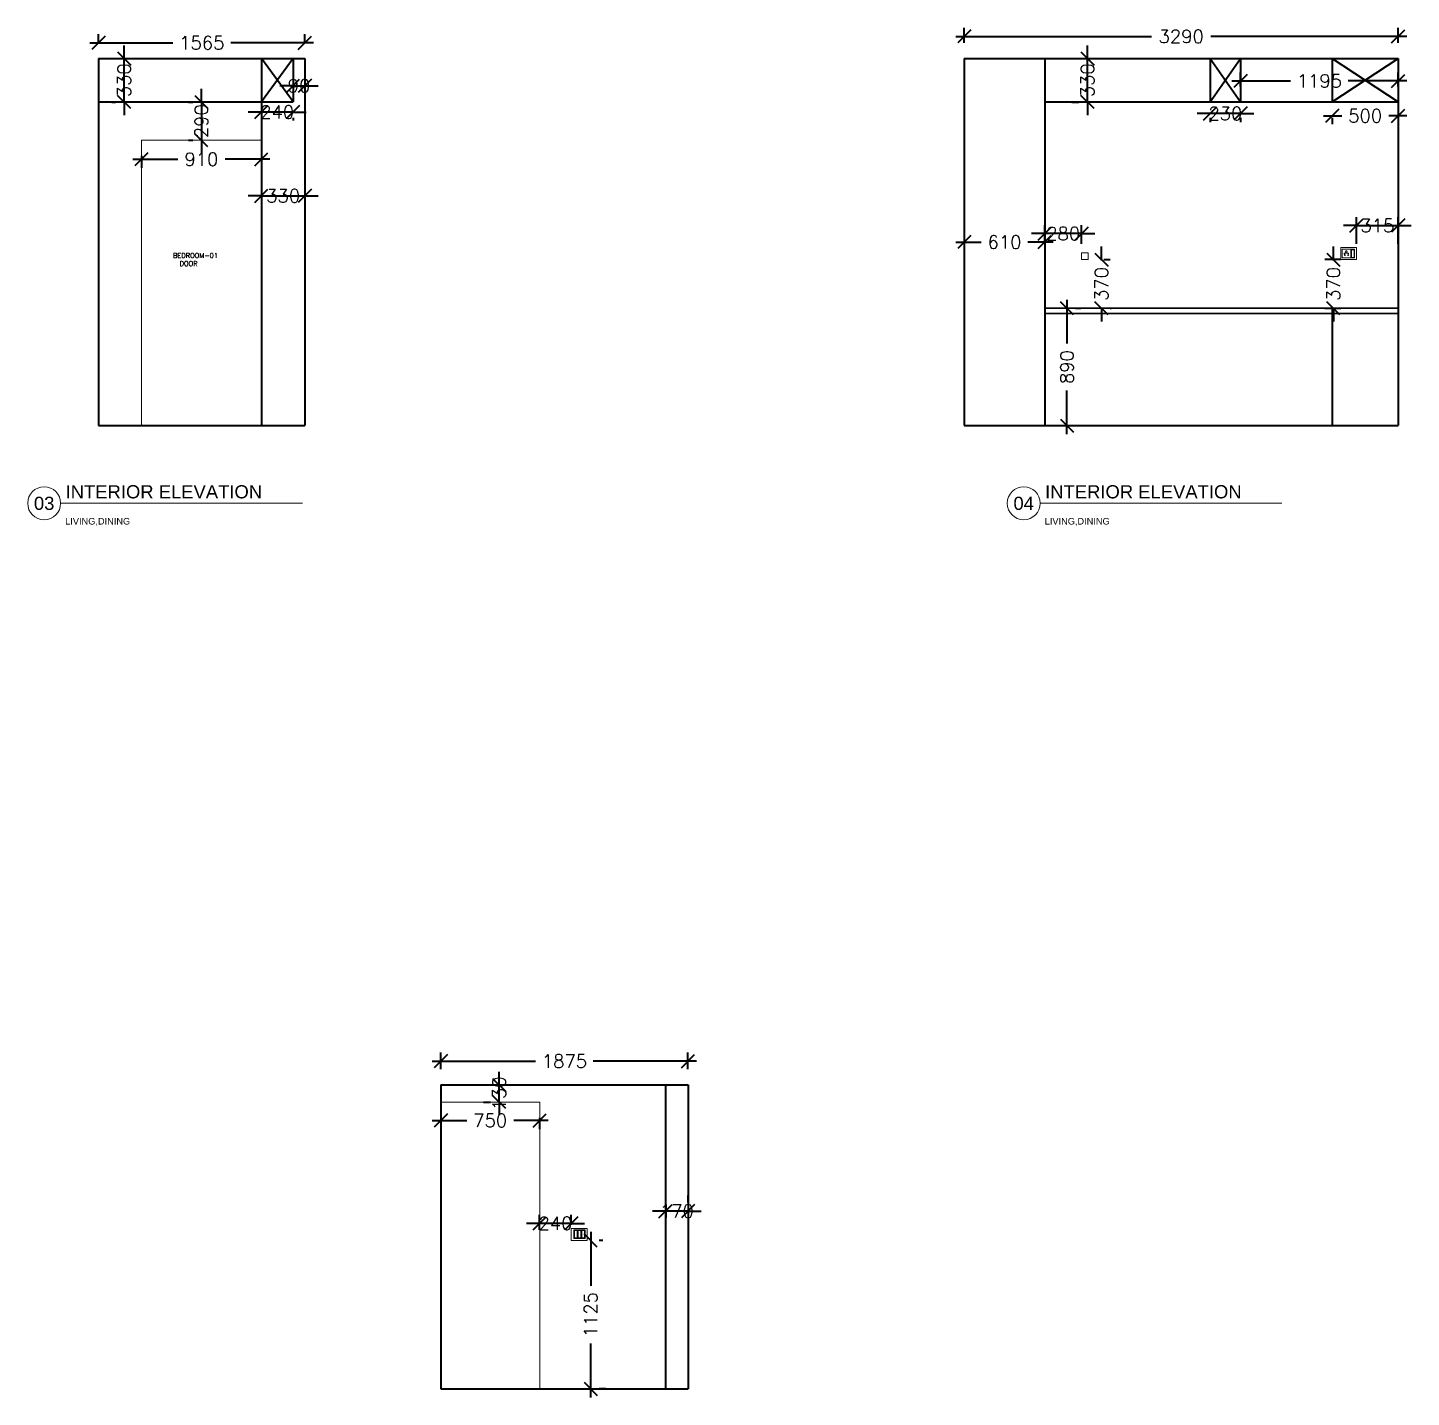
# Model space of a CAD drawing. Header units: millimetres. Extents: x -9330 to 74540, y -13540 to 80317.
# Drawn here: x 21736 to 32228, y 32139 to 42528 of the extents above; entities that cross this region are included whole.
import ezdxf
from ezdxf.enums import TextEntityAlignment as Align

# ---------------------------------------------------------------- set-up
doc = ezdxf.new("R2010")
doc.units = ezdxf.units.MM
for name, color, linetype, lineweight in [('ELIVATION', 255, 'Continuous', 18), ('LS_DR_Door', 34, 'Continuous', 5), ('LS_DR_ELECTRICAL', 1, 'Continuous', 0), ('LS_DR_Elivation', 7, 'Continuous', 35), ('LS_DR_Granite', 224, 'Continuous', 30), ('LS_DR_Symbol', 6, 'Continuous', 0)]:
    doc.layers.add(name, color=color, linetype=linetype, lineweight=lineweight)
doc.layers.add('LS_DR_TEXT', color=7, linetype='Continuous')
doc.styles.add('ROMANS', font='romans.shx')
doc.styles.get("Standard").update_dxf_attribs({"font": 'arial.ttf'})
doc.dimstyles.new('MD50', dxfattribs={"dimscale": 50, "dimtxt": 1.9, "dimasz": 1.3, "dimexe": 1.3, "dimexo": 2.38, "dimgap": 1, "dimtad": 1, "dimdec": 0, "dimzin": 3, "dimdsep": 46, "dimtxsty": 'ROMANS', "dimblk": 'OBLIQUE', "dimcen": -1.9, "dimdle": 1.3, "dimclrd": 150, "dimclre": 150, "dimclrt": 256, "dimadec": 0, "dimazin": 0, "dimtfac": 1, "dimtdec": 0, "dimtix": 1, "dimtmove": 2, "dimatfit": 3, "dimfxl": 1, "dimtolj": 1, "dimtzin": 3, "dimarcsym": 0})

# ---------------------------------------------------------------- blocks, each defined once
blk = doc.blocks.new('_Oblique')
at = {"color": 0, "linetype": 'ByBlock', "lineweight": -2}
blk.add_line((-0.5, -0.5), (0.5, 0.5), dxfattribs=at)
blk = doc.blocks.new('*D380')
at = {"layer": 'Defpoints', "color": 0, "ltscale": 0.25, "transparency": 16777216}
for p in [(23838, 42413), (22273, 42294), (23838, 42294)]:
    blk.add_point(p, dxfattribs=at)
at = {"layer": 'LS_DR_Elivation', "color": 5, "ltscale": 0.25, "transparency": 16777216}
for p, q in [((22208, 42413), (22837, 42413)), ((23903, 42413), (23275, 42413))]:
    blk.add_line(p, q, dxfattribs=at)
at = {"layer": 'LS_DR_Elivation', "color": 8, "ltscale": 0.25, "transparency": 16777216}
for p, q in [((22273, 42413), (22273, 42478)), ((23838, 42413), (23838, 42478))]:
    blk.add_line(p, q, dxfattribs=at)
at = {"layer": 'LS_DR_Elivation', "color": 5, "ltscale": 0.25, "transparency": 16777216, "xscale": 100, "yscale": 100, "zscale": 100, "rotation": 180}
blk.add_blockref('_Oblique', (22273, 42413), dxfattribs=at)
at = {"layer": 'LS_DR_Elivation', "color": 5, "ltscale": 0.25, "transparency": 16777216, "xscale": 100, "yscale": 100, "zscale": 100}
blk.add_blockref('_Oblique', (23838, 42413), dxfattribs=at)
at = {"layer": 'LS_DR_Elivation', "color": 1, "ltscale": 0.25, "transparency": 16777216, "insert": (23056, 42413), "char_height": 100, "attachment_point": 5, "style": 'ROMANS'}
blk.add_mtext('\\A1;1565', dxfattribs=at)
blk = doc.blocks.new('*D381')
at = {"layer": 'Defpoints', "color": 0, "ltscale": 0.25, "transparency": 16777216}
for p in [(32128, 42462), (28838, 42294), (32128, 42294)]:
    blk.add_point(p, dxfattribs=at)
at = {"layer": 'LS_DR_Elivation', "color": 8, "ltscale": 0.25, "transparency": 16777216}
for p, q in [((28838, 42413), (28838, 42527)), ((32128, 42413), (32128, 42527))]:
    blk.add_line(p, q, dxfattribs=at)
at = {"layer": 'LS_DR_Elivation', "color": 5, "ltscale": 0.25, "transparency": 16777216}
for p, q in [((28773, 42462), (30257, 42462)), ((32193, 42462), (30709, 42462))]:
    blk.add_line(p, q, dxfattribs=at)
at = {"layer": 'LS_DR_Elivation', "color": 5, "ltscale": 0.25, "transparency": 16777216, "xscale": 100, "yscale": 100, "zscale": 100, "rotation": 180}
blk.add_blockref('_Oblique', (28838, 42462), dxfattribs=at)
at = {"layer": 'LS_DR_Elivation', "color": 5, "ltscale": 0.25, "transparency": 16777216, "xscale": 100, "yscale": 100, "zscale": 100}
blk.add_blockref('_Oblique', (32128, 42462), dxfattribs=at)
at = {"layer": 'LS_DR_Elivation', "color": 1, "ltscale": 0.25, "transparency": 16777216, "insert": (30483, 42462), "char_height": 100, "attachment_point": 5, "style": 'ROMANS'}
blk.add_mtext('\\A1;3290', dxfattribs=at)
blk = doc.blocks.new('*U6')
at = {"linetype": 'Continuous'}
blk.add_line((5, 0), (78.33, 0), dxfattribs=at)
blk.add_circle((0, 0), 5, dxfattribs=at)
at = {"color": 7}
for tag, p, height in [('LABELNAME', (6.5, 1.5), 4), ('DES.LINE.01', (6.37, -3.27), 2), ('DES.LINE.02', (6.37, -6.39), 2)]:
    blk.add_attdef(tag, p, '', height=height, dxfattribs=at)
blk.add_attdef('88', text='', height=4, dxfattribs=at).set_placement((0, 0), align=Align.MIDDLE_CENTER)
blk = doc.blocks.new('*D334')
at = {"layer": 'Defpoints', "color": 0, "ltscale": 0.25, "transparency": 16777216}
for p in [(22467, 42294), (22492, 42294), (22492, 41964)]:
    blk.add_point(p, dxfattribs=at)
at = {"layer": 'LS_DR_Elivation', "color": 5, "ltscale": 0.25, "transparency": 16777216}
for p, q in [((22467, 42294), (22467, 42394)), ((22467, 41964), (22467, 42294)), ((22467, 41964), (22467, 41864))]:
    blk.add_line(p, q, dxfattribs=at)
at = {"layer": 'LS_DR_Elivation', "color": 8, "ltscale": 0.25, "transparency": 16777216}
for p, q in [((22373, 42294), (22402, 42294)), ((22373, 41964), (22402, 41964))]:
    blk.add_line(p, q, dxfattribs=at)
at = {"layer": 'LS_DR_Elivation', "color": 5, "ltscale": 0.25, "transparency": 16777216, "xscale": 100, "yscale": 100, "zscale": 100}
for p, rotation in [((22467, 42294), 270), ((22467, 41964), 90)]:
    blk.add_blockref('_Oblique', p, dxfattribs=dict(at, rotation=rotation))
at = {"layer": 'LS_DR_Elivation', "color": 1, "ltscale": 0.25, "transparency": 16777216, "insert": (22467, 42129), "char_height": 100, "attachment_point": 5, "rotation": 90, "style": 'ROMANS'}
blk.add_mtext('\\A1;330', dxfattribs=at)
blk = doc.blocks.new('*D338')
at = {"layer": 'Defpoints', "color": 0, "ltscale": 0.25, "transparency": 16777216}
for p in [(23508, 41253), (23838, 41253), (23838, 41253)]:
    blk.add_point(p, dxfattribs=at)
at = {"layer": 'LS_DR_Elivation', "color": 8, "ltscale": 0.25, "transparency": 16777216}
for p, q in [((23508, 41372), (23508, 41318)), ((23838, 41372), (23838, 41318))]:
    blk.add_line(p, q, dxfattribs=at)
at = {"layer": 'LS_DR_Elivation', "color": 5, "ltscale": 0.25, "transparency": 16777216}
for p, q in [((23508, 41253), (23408, 41253)), ((23508, 41253), (23838, 41253)), ((23838, 41253), (23938, 41253))]:
    blk.add_line(p, q, dxfattribs=at)
at = {"layer": 'LS_DR_Elivation', "color": 5, "ltscale": 0.25, "transparency": 16777216, "xscale": 100, "yscale": 100, "zscale": 100}
blk.add_blockref('_Oblique', (23508, 41253), dxfattribs=at)
at = {"layer": 'LS_DR_Elivation', "color": 5, "ltscale": 0.25, "transparency": 16777216, "xscale": 100, "yscale": 100, "zscale": 100, "rotation": 180}
blk.add_blockref('_Oblique', (23838, 41253), dxfattribs=at)
at = {"layer": 'LS_DR_Elivation', "color": 1, "ltscale": 0.25, "transparency": 16777216, "insert": (23673, 41253), "char_height": 100, "attachment_point": 5, "style": 'ROMANS'}
blk.add_mtext('\\A1;330', dxfattribs=at)
blk = doc.blocks.new('*D355')
at = {"layer": 'Defpoints', "color": 0, "ltscale": 0.25, "transparency": 16777216}
for p in [(22598, 41674), (23508, 41674), (22598, 41530)]:
    blk.add_point(p, dxfattribs=at)
at = {"layer": 'LS_DR_Elivation', "color": 8, "ltscale": 0.25, "transparency": 16777216}
for p, q in [((22598, 41555), (22598, 41465)), ((23508, 41555), (23508, 41465))]:
    blk.add_line(p, q, dxfattribs=at)
at = {"layer": 'LS_DR_Elivation', "color": 5, "ltscale": 0.25, "transparency": 16777216}
for p, q in [((22533, 41530), (22875, 41530)), ((23573, 41530), (23232, 41530))]:
    blk.add_line(p, q, dxfattribs=at)
at = {"layer": 'LS_DR_Elivation', "color": 5, "ltscale": 0.25, "transparency": 16777216, "xscale": 100, "yscale": 100, "zscale": 100, "rotation": 180}
blk.add_blockref('_Oblique', (22598, 41530), dxfattribs=at)
at = {"layer": 'LS_DR_Elivation', "color": 5, "ltscale": 0.25, "transparency": 16777216, "xscale": 100, "yscale": 100, "zscale": 100}
blk.add_blockref('_Oblique', (23508, 41530), dxfattribs=at)
at = {"layer": 'LS_DR_Elivation', "color": 1, "ltscale": 0.25, "transparency": 16777216, "insert": (23053, 41530), "char_height": 100, "attachment_point": 5, "style": 'ROMANS'}
blk.add_mtext('\\A1;910', dxfattribs=at)
blk = doc.blocks.new('*D356')
at = {"layer": 'Defpoints', "color": 0, "ltscale": 0.25, "transparency": 16777216}
for p in [(23075, 41964), (23053, 41674), (23075, 41674)]:
    blk.add_point(p, dxfattribs=at)
at = {"layer": 'LS_DR_Elivation', "color": 5, "ltscale": 0.25, "transparency": 16777216}
for p, q in [((23053, 41964), (23053, 42064)), ((23053, 41964), (23053, 41674)), ((23053, 41674), (23053, 41574))]:
    blk.add_line(p, q, dxfattribs=at)
at = {"layer": 'LS_DR_Elivation', "color": 8, "ltscale": 0.25, "transparency": 16777216}
for p, q in [((22956, 41964), (22988, 41964)), ((22956, 41674), (22988, 41674))]:
    blk.add_line(p, q, dxfattribs=at)
at = {"layer": 'LS_DR_Elivation', "color": 5, "ltscale": 0.25, "transparency": 16777216, "xscale": 100, "yscale": 100, "zscale": 100}
for p, rotation in [((23053, 41964), 270), ((23053, 41674), 90)]:
    blk.add_blockref('_Oblique', p, dxfattribs=dict(at, rotation=rotation))
at = {"layer": 'LS_DR_Elivation', "color": 1, "ltscale": 0.25, "transparency": 16777216, "insert": (23053, 41819), "char_height": 100, "attachment_point": 5, "rotation": 90, "style": 'ROMANS'}
blk.add_mtext('\\A1;290', dxfattribs=at)
blk = doc.blocks.new('*D357')
at = {"layer": 'Defpoints', "color": 0, "ltscale": 0.25, "transparency": 16777216}
for p in [(23508, 41964), (23508, 41888), (23748, 41964)]:
    blk.add_point(p, dxfattribs=at)
at = {"layer": 'LS_DR_Elivation', "color": 5, "ltscale": 0.25, "transparency": 16777216}
for p, q in [((23508, 41888), (23408, 41888)), ((23748, 41888), (23508, 41888)), ((23748, 41888), (23848, 41888))]:
    blk.add_line(p, q, dxfattribs=at)
at = {"layer": 'LS_DR_Elivation', "color": 8, "ltscale": 0.25, "transparency": 16777216}
for p, q in [((23508, 41845), (23508, 41823)), ((23748, 41845), (23748, 41823))]:
    blk.add_line(p, q, dxfattribs=at)
at = {"layer": 'LS_DR_Elivation', "color": 5, "ltscale": 0.25, "transparency": 16777216, "xscale": 100, "yscale": 100, "zscale": 100}
blk.add_blockref('_Oblique', (23508, 41888), dxfattribs=at)
at = {"layer": 'LS_DR_Elivation', "color": 5, "ltscale": 0.25, "transparency": 16777216, "xscale": 100, "yscale": 100, "zscale": 100, "rotation": 180}
blk.add_blockref('_Oblique', (23748, 41888), dxfattribs=at)
at = {"layer": 'LS_DR_Elivation', "color": 1, "ltscale": 0.25, "transparency": 16777216, "insert": (23628, 41888), "char_height": 100, "attachment_point": 5, "style": 'ROMANS'}
blk.add_mtext('\\A1;240', dxfattribs=at)
blk = doc.blocks.new('*D358')
at = {"layer": 'Defpoints', "color": 0, "ltscale": 0.25, "transparency": 16777216}
for p in [(23748, 42087), (23838, 42087), (23838, 42087)]:
    blk.add_point(p, dxfattribs=at)
at = {"layer": 'LS_DR_Elivation', "color": 8, "ltscale": 0.25, "transparency": 16777216}
for p, q in [((23748, 42206), (23748, 42152)), ((23838, 42206), (23838, 42152))]:
    blk.add_line(p, q, dxfattribs=at)
at = {"layer": 'LS_DR_Elivation', "color": 5, "ltscale": 0.25, "transparency": 16777216}
for p, q in [((23748, 42087), (23648, 42087)), ((23748, 42087), (23838, 42087)), ((23838, 42087), (23938, 42087))]:
    blk.add_line(p, q, dxfattribs=at)
at = {"layer": 'LS_DR_Elivation', "color": 5, "ltscale": 0.25, "transparency": 16777216, "xscale": 100, "yscale": 100, "zscale": 100}
blk.add_blockref('_Oblique', (23748, 42087), dxfattribs=at)
at = {"layer": 'LS_DR_Elivation', "color": 5, "ltscale": 0.25, "transparency": 16777216, "xscale": 100, "yscale": 100, "zscale": 100, "rotation": 180}
blk.add_blockref('_Oblique', (23838, 42087), dxfattribs=at)
at = {"layer": 'LS_DR_Elivation', "color": 1, "ltscale": 0.25, "transparency": 16777216, "insert": (23793, 42087), "char_height": 100, "attachment_point": 5, "style": 'ROMANS'}
blk.add_mtext('\\A1;90', dxfattribs=at)
blk = doc.blocks.new('*D359')
at = {"layer": 'Defpoints', "color": 0, "ltscale": 0.25, "transparency": 16777216}
for p in [(29772, 42294), (29772, 42294), (29772, 41964)]:
    blk.add_point(p, dxfattribs=at)
at = {"layer": 'LS_DR_Elivation', "color": 5, "ltscale": 0.25, "transparency": 16777216}
for p, q in [((29772, 42294), (29772, 42394)), ((29772, 41964), (29772, 42294)), ((29772, 41964), (29772, 41864))]:
    blk.add_line(p, q, dxfattribs=at)
at = {"layer": 'LS_DR_Elivation', "color": 8, "ltscale": 0.25, "transparency": 16777216}
for p, q in [((29653, 42294), (29707, 42294)), ((29653, 41964), (29707, 41964))]:
    blk.add_line(p, q, dxfattribs=at)
at = {"layer": 'LS_DR_Elivation', "color": 5, "ltscale": 0.25, "transparency": 16777216, "xscale": 100, "yscale": 100, "zscale": 100}
for p, rotation in [((29772, 42294), 270), ((29772, 41964), 90)]:
    blk.add_blockref('_Oblique', p, dxfattribs=dict(at, rotation=rotation))
at = {"layer": 'LS_DR_Elivation', "color": 1, "ltscale": 0.25, "transparency": 16777216, "insert": (29772, 42129), "char_height": 100, "attachment_point": 5, "rotation": 90, "style": 'ROMANS'}
blk.add_mtext('\\A1;330', dxfattribs=at)
blk = doc.blocks.new('*D360')
at = {"layer": 'Defpoints', "color": 0, "ltscale": 0.25, "transparency": 16777216}
for p in [(28838, 40902), (28838, 40902), (29448, 40902)]:
    blk.add_point(p, dxfattribs=at)
at = {"layer": 'LS_DR_Elivation', "color": 8, "ltscale": 0.25, "transparency": 16777216}
for p, q in [((28838, 41021), (28838, 40967)), ((29448, 41021), (29448, 40967))]:
    blk.add_line(p, q, dxfattribs=at)
at = {"layer": 'LS_DR_Elivation', "color": 5, "ltscale": 0.25, "transparency": 16777216}
for p, q in [((28773, 40902), (28967, 40902)), ((29513, 40902), (29319, 40902))]:
    blk.add_line(p, q, dxfattribs=at)
at = {"layer": 'LS_DR_Elivation', "color": 5, "ltscale": 0.25, "transparency": 16777216, "xscale": 100, "yscale": 100, "zscale": 100, "rotation": 180}
blk.add_blockref('_Oblique', (28838, 40902), dxfattribs=at)
at = {"layer": 'LS_DR_Elivation', "color": 5, "ltscale": 0.25, "transparency": 16777216, "xscale": 100, "yscale": 100, "zscale": 100}
blk.add_blockref('_Oblique', (29448, 40902), dxfattribs=at)
at = {"layer": 'LS_DR_Elivation', "color": 1, "ltscale": 0.25, "transparency": 16777216, "insert": (29143, 40902), "char_height": 100, "attachment_point": 5, "style": 'ROMANS'}
blk.add_mtext('\\A1;610', dxfattribs=at)
blk = doc.blocks.new('*D361')
at = {"layer": 'Defpoints', "color": 0, "ltscale": 0.25, "transparency": 16777216}
for p in [(29603, 40399), (29603, 39509), (29617, 39509)]:
    blk.add_point(p, dxfattribs=at)
at = {"layer": 'LS_DR_Elivation', "color": 5, "ltscale": 0.25, "transparency": 16777216}
for p, q in [((29617, 40464), (29617, 40133)), ((29617, 39444), (29617, 39776))]:
    blk.add_line(p, q, dxfattribs=at)
at = {"layer": 'LS_DR_Elivation', "color": 8, "ltscale": 0.25, "transparency": 16777216}
for p, q in [((29722, 40399), (29682, 40399)), ((29722, 39509), (29682, 39509))]:
    blk.add_line(p, q, dxfattribs=at)
at = {"layer": 'LS_DR_Elivation', "color": 5, "ltscale": 0.25, "transparency": 16777216, "xscale": 100, "yscale": 100, "zscale": 100}
for p, rotation in [((29617, 40399), 90), ((29617, 39509), 270)]:
    blk.add_blockref('_Oblique', p, dxfattribs=dict(at, rotation=rotation))
at = {"layer": 'LS_DR_Elivation', "color": 1, "ltscale": 0.25, "transparency": 16777216, "insert": (29617, 39954), "char_height": 100, "attachment_point": 5, "rotation": 90, "style": 'ROMANS'}
blk.add_mtext('\\A1;890', dxfattribs=at)
blk = doc.blocks.new('15 amps socket')
at = {"layer": 'ELIVATION', "color": 1}
for p, q in [((27, -46), (30, -46)), ((30, -52), (27, -52)), ((30, -46), (30, -52)), ((52, -46), (49, -46)), ((49, -46), (49, -52)), ((49, -52), (52, -52))]:
    blk.add_line(p, q, dxfattribs=at)
blk.add_lwpolyline([(7, -4), (73, -4), (73, -70), (7, -70)], close=True, dxfattribs=at)
for centre, radius in [((26, -37), 3.64), ((53, -37), 3.04)]:
    blk.add_circle(centre, radius, dxfattribs=at)
for centre, radius, start, end in [((27, -49), 3.35, 85.0209, 274.9791), ((39, -22), 6.07, 298.955, 241.045), ((39, -30), 3.59, 144.944, 35.056), ((52, -49), 3.35, 265.0209, 94.9791)]:
    blk.add_arc(centre, radius, start, end, dxfattribs=at)
blk = doc.blocks.new('SWITCH')
at = {"layer": 'LS_DR_ELECTRICAL', "ltscale": 0.25}
for p, q in [((533533, 100225), (533505, 100225)), ((533505, 100159), (533505, 100225)), ((533529, 100221), (533509, 100221)), ((533509, 100163), (533509, 100221)), ((533529, 100221), (533529, 100163)), ((533533, 100225), (533533, 100159)), ((533533, 100159), (533505, 100159)), ((533529, 100163), (533509, 100163))]:
    blk.add_line(p, q, dxfattribs=at)
blk = doc.blocks.new('*D362')
at = {"layer": 'Defpoints', "color": 0, "ltscale": 0.25, "transparency": 16777216}
for p in [(32128, 41027), (31813, 40769), (32128, 40769)]:
    blk.add_point(p, dxfattribs=at)
at = {"layer": 'LS_DR_Elivation', "color": 5, "ltscale": 0.25, "transparency": 16777216}
for p, q in [((31813, 41027), (31713, 41027)), ((31813, 41027), (32128, 41027)), ((32128, 41027), (32228, 41027))]:
    blk.add_line(p, q, dxfattribs=at)
at = {"layer": 'LS_DR_Elivation', "color": 8, "ltscale": 0.25, "transparency": 16777216}
for p, q in [((31813, 40888), (31813, 41092)), ((32128, 40888), (32128, 41092))]:
    blk.add_line(p, q, dxfattribs=at)
at = {"layer": 'LS_DR_Elivation', "color": 5, "ltscale": 0.25, "transparency": 16777216, "xscale": 100, "yscale": 100, "zscale": 100}
blk.add_blockref('_Oblique', (31813, 41027), dxfattribs=at)
at = {"layer": 'LS_DR_Elivation', "color": 5, "ltscale": 0.25, "transparency": 16777216, "xscale": 100, "yscale": 100, "zscale": 100, "rotation": 180}
blk.add_blockref('_Oblique', (32128, 41027), dxfattribs=at)
at = {"layer": 'LS_DR_Elivation', "color": 1, "ltscale": 0.25, "transparency": 16777216, "insert": (31971, 41027), "char_height": 100, "attachment_point": 5, "style": 'ROMANS'}
blk.add_mtext('\\A1;315', dxfattribs=at)
blk = doc.blocks.new('*D363')
at = {"layer": 'Defpoints', "color": 0, "ltscale": 0.25, "transparency": 16777216}
for p in [(31813, 40769), (31637, 40399), (31813, 40399)]:
    blk.add_point(p, dxfattribs=at)
at = {"layer": 'LS_DR_Elivation', "color": 5, "ltscale": 0.25, "transparency": 16777216}
for p, q in [((31637, 40769), (31637, 40869)), ((31637, 40769), (31637, 40763)), ((31637, 40399), (31637, 40406)), ((31637, 40399), (31637, 40299))]:
    blk.add_line(p, q, dxfattribs=at)
at = {"layer": 'LS_DR_Elivation', "color": 8, "ltscale": 0.25, "transparency": 16777216}
for p, q in [((31694, 40769), (31572, 40769)), ((31694, 40399), (31572, 40399))]:
    blk.add_line(p, q, dxfattribs=at)
at = {"layer": 'LS_DR_Elivation', "color": 5, "ltscale": 0.25, "transparency": 16777216, "xscale": 100, "yscale": 100, "zscale": 100}
for p, rotation in [((31637, 40769), 270), ((31637, 40399), 90)]:
    blk.add_blockref('_Oblique', p, dxfattribs=dict(at, rotation=rotation))
at = {"layer": 'LS_DR_Elivation', "color": 1, "ltscale": 0.25, "transparency": 16777216, "insert": (31637, 40584), "char_height": 100, "attachment_point": 5, "rotation": 90, "style": 'ROMANS'}
blk.add_mtext('\\A1;370', dxfattribs=at)
blk = doc.blocks.new('*D364')
at = {"layer": 'Defpoints', "color": 0, "ltscale": 0.25, "transparency": 16777216}
for p in [(29448, 40966), (29448, 40769), (29728, 40769)]:
    blk.add_point(p, dxfattribs=at)
at = {"layer": 'LS_DR_Elivation', "color": 8, "ltscale": 0.25, "transparency": 16777216}
for p, q in [((29448, 40888), (29448, 41031)), ((29728, 40888), (29728, 41031))]:
    blk.add_line(p, q, dxfattribs=at)
at = {"layer": 'LS_DR_Elivation', "color": 5, "ltscale": 0.25, "transparency": 16777216}
for p, q in [((29448, 40966), (29348, 40966)), ((29728, 40966), (29448, 40966)), ((29728, 40966), (29828, 40966))]:
    blk.add_line(p, q, dxfattribs=at)
at = {"layer": 'LS_DR_Elivation', "color": 5, "ltscale": 0.25, "transparency": 16777216, "xscale": 100, "yscale": 100, "zscale": 100}
blk.add_blockref('_Oblique', (29448, 40966), dxfattribs=at)
at = {"layer": 'LS_DR_Elivation', "color": 5, "ltscale": 0.25, "transparency": 16777216, "xscale": 100, "yscale": 100, "zscale": 100, "rotation": 180}
blk.add_blockref('_Oblique', (29728, 40966), dxfattribs=at)
at = {"layer": 'LS_DR_Elivation', "color": 1, "ltscale": 0.25, "transparency": 16777216, "insert": (29588, 40966), "char_height": 100, "attachment_point": 5, "style": 'ROMANS'}
blk.add_mtext('\\A1;280', dxfattribs=at)
blk = doc.blocks.new('*D365')
at = {"layer": 'Defpoints', "color": 0, "ltscale": 0.25, "transparency": 16777216}
for p in [(29778, 40769), (29835, 40399), (29879, 40399)]:
    blk.add_point(p, dxfattribs=at)
at = {"layer": 'LS_DR_Elivation', "color": 5, "ltscale": 0.25, "transparency": 16777216}
for p, q in [((29879, 40769), (29879, 40869)), ((29879, 40769), (29879, 40763)), ((29879, 40399), (29879, 40406)), ((29879, 40399), (29879, 40299))]:
    blk.add_line(p, q, dxfattribs=at)
at = {"layer": 'LS_DR_Elivation', "color": 8, "ltscale": 0.25, "transparency": 16777216}
for p, q in [((29897, 40769), (29944, 40769)), ((29954, 40399), (29944, 40399))]:
    blk.add_line(p, q, dxfattribs=at)
at = {"layer": 'LS_DR_Elivation', "color": 5, "ltscale": 0.25, "transparency": 16777216, "xscale": 100, "yscale": 100, "zscale": 100}
for p, rotation in [((29879, 40769), 270), ((29879, 40399), 90)]:
    blk.add_blockref('_Oblique', p, dxfattribs=dict(at, rotation=rotation))
at = {"layer": 'LS_DR_Elivation', "color": 1, "ltscale": 0.25, "transparency": 16777216, "insert": (29879, 40584), "char_height": 100, "attachment_point": 5, "rotation": 90, "style": 'ROMANS'}
blk.add_mtext('\\A1;370', dxfattribs=at)
blk = doc.blocks.new('*D366')
at = {"layer": 'Defpoints', "color": 0, "ltscale": 0.25, "transparency": 16777216}
for p in [(32128, 42124), (30933, 41964), (32128, 41964)]:
    blk.add_point(p, dxfattribs=at)
at = {"layer": 'LS_DR_Elivation', "color": 8, "ltscale": 0.25, "transparency": 16777216}
for p, q in [((30933, 42083), (30933, 42189)), ((32128, 42083), (32128, 42189))]:
    blk.add_line(p, q, dxfattribs=at)
at = {"layer": 'LS_DR_Elivation', "color": 5, "ltscale": 0.25, "transparency": 16777216}
for p, q in [((30868, 42124), (31312, 42124)), ((32193, 42124), (31750, 42124))]:
    blk.add_line(p, q, dxfattribs=at)
at = {"layer": 'LS_DR_Elivation', "color": 5, "ltscale": 0.25, "transparency": 16777216, "xscale": 100, "yscale": 100, "zscale": 100, "rotation": 180}
blk.add_blockref('_Oblique', (30933, 42124), dxfattribs=at)
at = {"layer": 'LS_DR_Elivation', "color": 5, "ltscale": 0.25, "transparency": 16777216, "xscale": 100, "yscale": 100, "zscale": 100}
blk.add_blockref('_Oblique', (32128, 42124), dxfattribs=at)
at = {"layer": 'LS_DR_Elivation', "color": 1, "ltscale": 0.25, "transparency": 16777216, "insert": (31531, 42124), "char_height": 100, "attachment_point": 5, "style": 'ROMANS'}
blk.add_mtext('\\A1;1195', dxfattribs=at)
blk = doc.blocks.new('*D367')
at = {"layer": 'Defpoints', "color": 0, "ltscale": 0.25, "transparency": 16777216}
for p in [(30703, 41964), (30703, 41877), (30933, 41964)]:
    blk.add_point(p, dxfattribs=at)
at = {"layer": 'LS_DR_Elivation', "color": 5, "ltscale": 0.25, "transparency": 16777216}
for p, q in [((30703, 41877), (30603, 41877)), ((30933, 41877), (30703, 41877)), ((30933, 41877), (31033, 41877))]:
    blk.add_line(p, q, dxfattribs=at)
at = {"layer": 'LS_DR_Elivation', "color": 8, "ltscale": 0.25, "transparency": 16777216}
for p, q in [((30703, 41845), (30703, 41812)), ((30933, 41845), (30933, 41812))]:
    blk.add_line(p, q, dxfattribs=at)
at = {"layer": 'LS_DR_Elivation', "color": 5, "ltscale": 0.25, "transparency": 16777216, "xscale": 100, "yscale": 100, "zscale": 100}
blk.add_blockref('_Oblique', (30703, 41877), dxfattribs=at)
at = {"layer": 'LS_DR_Elivation', "color": 5, "ltscale": 0.25, "transparency": 16777216, "xscale": 100, "yscale": 100, "zscale": 100, "rotation": 180}
blk.add_blockref('_Oblique', (30933, 41877), dxfattribs=at)
at = {"layer": 'LS_DR_Elivation', "color": 1, "ltscale": 0.25, "transparency": 16777216, "insert": (30818, 41877), "char_height": 100, "attachment_point": 5, "style": 'ROMANS'}
blk.add_mtext('\\A1;230', dxfattribs=at)
blk = doc.blocks.new('*D368')
at = {"layer": 'Defpoints', "color": 0, "ltscale": 0.25, "transparency": 16777216}
for p in [(31628, 41964), (32128, 41964), (31628, 41860)]:
    blk.add_point(p, dxfattribs=at)
at = {"layer": 'LS_DR_Elivation', "color": 5, "ltscale": 0.25, "transparency": 16777216}
for p, q in [((31563, 41860), (31700, 41860)), ((32193, 41860), (32057, 41860))]:
    blk.add_line(p, q, dxfattribs=at)
at = {"layer": 'LS_DR_Elivation', "color": 8, "ltscale": 0.25, "transparency": 16777216}
for p, q in [((31628, 41845), (31628, 41795)), ((32128, 41845), (32128, 41795))]:
    blk.add_line(p, q, dxfattribs=at)
at = {"layer": 'LS_DR_Elivation', "color": 5, "ltscale": 0.25, "transparency": 16777216, "xscale": 100, "yscale": 100, "zscale": 100, "rotation": 180}
blk.add_blockref('_Oblique', (31628, 41860), dxfattribs=at)
at = {"layer": 'LS_DR_Elivation', "color": 5, "ltscale": 0.25, "transparency": 16777216, "xscale": 100, "yscale": 100, "zscale": 100}
blk.add_blockref('_Oblique', (32128, 41860), dxfattribs=at)
at = {"layer": 'LS_DR_Elivation', "color": 1, "ltscale": 0.25, "transparency": 16777216, "insert": (31878, 41860), "char_height": 100, "attachment_point": 5, "style": 'ROMANS'}
blk.add_mtext('\\A1;500', dxfattribs=at)
blk = doc.blocks.new('*D322')
at = {"layer": 'Defpoints', "color": 0, "ltscale": 0.25, "transparency": 16777216}
for p in [(26743, 34689), (24868, 34509), (26743, 34509)]:
    blk.add_point(p, dxfattribs=at)
at = {"layer": 'LS_DR_Elivation', "color": 8, "ltscale": 0.25, "transparency": 16777216}
for p, q in [((24868, 34628), (24868, 34754)), ((26743, 34628), (26743, 34754))]:
    blk.add_line(p, q, dxfattribs=at)
at = {"layer": 'LS_DR_Elivation', "color": 5, "ltscale": 0.25, "transparency": 16777216}
for p, q in [((24803, 34689), (25587, 34689)), ((26808, 34689), (26025, 34689))]:
    blk.add_line(p, q, dxfattribs=at)
at = {"layer": 'LS_DR_Elivation', "color": 5, "ltscale": 0.25, "transparency": 16777216, "xscale": 100, "yscale": 100, "zscale": 100, "rotation": 180}
blk.add_blockref('_Oblique', (24868, 34689), dxfattribs=at)
at = {"layer": 'LS_DR_Elivation', "color": 5, "ltscale": 0.25, "transparency": 16777216, "xscale": 100, "yscale": 100, "zscale": 100}
blk.add_blockref('_Oblique', (26743, 34689), dxfattribs=at)
at = {"layer": 'LS_DR_Elivation', "color": 1, "ltscale": 0.25, "transparency": 16777216, "insert": (25806, 34689), "char_height": 100, "attachment_point": 5, "style": 'ROMANS'}
blk.add_mtext('\\A1;1875', dxfattribs=at)
blk = doc.blocks.new('*D350')
at = {"layer": 'Defpoints', "color": 0, "ltscale": 0.25, "transparency": 16777216}
for p in [(26573, 33551), (26573, 33551), (26743, 33551)]:
    blk.add_point(p, dxfattribs=at)
at = {"layer": 'LS_DR_Elivation', "color": 8, "ltscale": 0.25, "transparency": 16777216}
for p, q in [((26573, 33670), (26573, 33616)), ((26743, 33670), (26743, 33616))]:
    blk.add_line(p, q, dxfattribs=at)
at = {"layer": 'LS_DR_Elivation', "color": 5, "ltscale": 0.25, "transparency": 16777216}
for p, q in [((26573, 33551), (26473, 33551)), ((26743, 33551), (26573, 33551)), ((26743, 33551), (26843, 33551))]:
    blk.add_line(p, q, dxfattribs=at)
at = {"layer": 'LS_DR_Elivation', "color": 5, "ltscale": 0.25, "transparency": 16777216, "xscale": 100, "yscale": 100, "zscale": 100}
blk.add_blockref('_Oblique', (26573, 33551), dxfattribs=at)
at = {"layer": 'LS_DR_Elivation', "color": 5, "ltscale": 0.25, "transparency": 16777216, "xscale": 100, "yscale": 100, "zscale": 100, "rotation": 180}
blk.add_blockref('_Oblique', (26743, 33551), dxfattribs=at)
at = {"layer": 'LS_DR_Elivation', "color": 1, "ltscale": 0.25, "transparency": 16777216, "insert": (26658, 33551), "char_height": 100, "attachment_point": 5, "style": 'ROMANS'}
blk.add_mtext('\\A1;170', dxfattribs=at)
blk = doc.blocks.new('*D351')
at = {"layer": 'Defpoints', "color": 0, "ltscale": 0.25, "transparency": 16777216}
for p in [(25311, 34509), (25311, 34509), (25311, 34379)]:
    blk.add_point(p, dxfattribs=at)
at = {"layer": 'LS_DR_Elivation', "color": 5, "ltscale": 0.25, "transparency": 16777216}
for p, q in [((25311, 34509), (25311, 34609)), ((25311, 34379), (25311, 34509)), ((25311, 34379), (25311, 34279))]:
    blk.add_line(p, q, dxfattribs=at)
at = {"layer": 'LS_DR_Elivation', "color": 8, "ltscale": 0.25, "transparency": 16777216}
for p, q in [((25192, 34509), (25246, 34509)), ((25192, 34379), (25246, 34379))]:
    blk.add_line(p, q, dxfattribs=at)
at = {"layer": 'LS_DR_Elivation', "color": 5, "ltscale": 0.25, "transparency": 16777216, "xscale": 100, "yscale": 100, "zscale": 100}
for p, rotation in [((25311, 34509), 270), ((25311, 34379), 90)]:
    blk.add_blockref('_Oblique', p, dxfattribs=dict(at, rotation=rotation))
at = {"layer": 'LS_DR_Elivation', "color": 1, "ltscale": 0.25, "transparency": 16777216, "insert": (25311, 34444), "char_height": 100, "attachment_point": 5, "rotation": 90, "style": 'ROMANS'}
blk.add_mtext('\\A1;130', dxfattribs=at)
blk = doc.blocks.new('*D352')
at = {"layer": 'Defpoints', "color": 0, "ltscale": 0.25, "transparency": 16777216}
for p in [(24868, 34379), (25618, 34379), (24868, 34239)]:
    blk.add_point(p, dxfattribs=at)
at = {"layer": 'LS_DR_Elivation', "color": 5, "ltscale": 0.25, "transparency": 16777216}
for p, q in [((24803, 34239), (25065, 34239)), ((25683, 34239), (25422, 34239))]:
    blk.add_line(p, q, dxfattribs=at)
at = {"layer": 'LS_DR_Elivation', "color": 8, "ltscale": 0.25, "transparency": 16777216}
for p, q in [((24868, 34260), (24868, 34174)), ((25618, 34260), (25618, 34174))]:
    blk.add_line(p, q, dxfattribs=at)
at = {"layer": 'LS_DR_Elivation', "color": 5, "ltscale": 0.25, "transparency": 16777216, "xscale": 100, "yscale": 100, "zscale": 100, "rotation": 180}
blk.add_blockref('_Oblique', (24868, 34239), dxfattribs=at)
at = {"layer": 'LS_DR_Elivation', "color": 5, "ltscale": 0.25, "transparency": 16777216, "xscale": 100, "yscale": 100, "zscale": 100}
blk.add_blockref('_Oblique', (25618, 34239), dxfattribs=at)
at = {"layer": 'LS_DR_Elivation', "color": 1, "ltscale": 0.25, "transparency": 16777216, "insert": (25243, 34239), "char_height": 100, "attachment_point": 5, "style": 'ROMANS'}
blk.add_mtext('\\A1;750', dxfattribs=at)
blk = doc.blocks.new('*D353')
at = {"layer": 'Defpoints', "color": 0, "ltscale": 0.25, "transparency": 16777216}
for p in [(25618, 33459), (25618, 33292), (25858, 33329)]:
    blk.add_point(p, dxfattribs=at)
at = {"layer": 'LS_DR_Elivation', "color": 8, "ltscale": 0.25, "transparency": 16777216}
for p, q in [((25618, 33411), (25618, 33524)), ((25858, 33448), (25858, 33524))]:
    blk.add_line(p, q, dxfattribs=at)
at = {"layer": 'LS_DR_Elivation', "color": 5, "ltscale": 0.25, "transparency": 16777216}
for p, q in [((25618, 33459), (25518, 33459)), ((25858, 33459), (25618, 33459)), ((25858, 33459), (25958, 33459))]:
    blk.add_line(p, q, dxfattribs=at)
at = {"layer": 'LS_DR_Elivation', "color": 5, "ltscale": 0.25, "transparency": 16777216, "xscale": 100, "yscale": 100, "zscale": 100}
blk.add_blockref('_Oblique', (25618, 33459), dxfattribs=at)
at = {"layer": 'LS_DR_Elivation', "color": 5, "ltscale": 0.25, "transparency": 16777216, "xscale": 100, "yscale": 100, "zscale": 100, "rotation": 180}
blk.add_blockref('_Oblique', (25858, 33459), dxfattribs=at)
at = {"layer": 'LS_DR_Elivation', "color": 1, "ltscale": 0.25, "transparency": 16777216, "insert": (25738, 33459), "char_height": 100, "attachment_point": 5, "style": 'ROMANS'}
blk.add_mtext('\\A1;240', dxfattribs=at)
blk = doc.blocks.new('*D354')
at = {"layer": 'Defpoints', "color": 0, "ltscale": 0.25, "transparency": 16777216}
for p in [(25978, 33329), (26001, 32204), (26005, 32204)]:
    blk.add_point(p, dxfattribs=at)
at = {"layer": 'LS_DR_Elivation', "color": 5, "ltscale": 0.25, "transparency": 16777216}
for p, q in [((26005, 33394), (26005, 32986)), ((26005, 32139), (26005, 32548))]:
    blk.add_line(p, q, dxfattribs=at)
at = {"layer": 'LS_DR_Elivation', "color": 8, "ltscale": 0.25, "transparency": 16777216}
for p, q in [((26097, 33329), (26070, 33329)), ((26120, 32204), (26070, 32204))]:
    blk.add_line(p, q, dxfattribs=at)
at = {"layer": 'LS_DR_Elivation', "color": 5, "ltscale": 0.25, "transparency": 16777216, "xscale": 100, "yscale": 100, "zscale": 100}
for p, rotation in [((26005, 33329), 90), ((26005, 32204), 270)]:
    blk.add_blockref('_Oblique', p, dxfattribs=dict(at, rotation=rotation))
at = {"layer": 'LS_DR_Elivation', "color": 1, "ltscale": 0.25, "transparency": 16777216, "insert": (26005, 32767), "char_height": 100, "attachment_point": 5, "rotation": 90, "style": 'ROMANS'}
blk.add_mtext('\\A1;1125', dxfattribs=at)

msp = doc.modelspace()

# ---------------------------------------------------------------- linework, layer by layer
at = {"layer": 'LS_DR_Door', "ltscale": 0.25}
for p, q in [((22598.2, 41674.5), (22598.2, 39509.5)), ((22598.2, 41674.5), (23508.2, 41674.5)), ((24868.2, 34379.5), (25618.2, 34379.5)), ((25618.2, 34379.5), (25618.2, 32204.5))]:
    msp.add_line(p, q, dxfattribs=at)
at = {"layer": 'LS_DR_ELECTRICAL', "ltscale": 0.25}
for points in [[(29728.2, 40819.5), (29778.2, 40819.5), (29778.2, 40769.5), (29728.2, 40769.5)], [(31693.2, 40769.5), (31813.2, 40769.5), (31813.2, 40859.5), (31693.2, 40859.5)], [(31693.2, 40769.5), (31813.2, 40769.5), (31813.2, 40859.5), (31693.2, 40859.5)], [(31693.2, 40769.5), (31813.2, 40769.5), (31813.2, 40859.5), (31693.2, 40859.5)], [(31693.2, 40769.5), (31813.2, 40769.5), (31813.2, 40859.5), (31693.2, 40859.5)], [(25977.7, 33419.6), (25858.2, 33419.6), (25858.2, 33329.5), (25977.7, 33329.5)]]:
    msp.add_lwpolyline(points, close=True, dxfattribs=at)
at = {"layer": 'LS_DR_Elivation', "color": 9, "ltscale": 0.25, "true_color": 0xc7c8ca}
for p, q in [((22273.2, 42294.5), (22273.2, 39509.5)), ((22273.2, 42294.5), (23508.2, 42294.5)), ((23508.2, 42294.5), (23838.2, 42294.5)), ((23508.2, 42294.5), (23508.2, 39509.5)), ((23748.2, 41964.5), (23508.2, 42294.5)), ((23748.2, 42294.5), (23508.2, 41964.5)), ((23748.2, 42294.5), (23748.2, 41964.5)), ((23838.2, 42294.5), (23838.2, 39509.5)), ((28838.2, 42294.5), (28838.2, 39509.5)), ((28838.2, 42294.5), (32128.2, 42294.5)), ((29448.2, 42294.5), (29448.2, 39509.5)), ((30703.2, 42294.5), (30703.2, 41964.5)), ((30703.2, 41964.5), (30933.2, 42294.5)), ((30703.2, 42294.5), (30933.2, 41964.5)), ((30933.2, 42294.5), (30933.2, 41964.5)), ((31628.2, 42294.5), (31628.2, 41964.5)), ((31628.2, 41964.5), (32128.2, 42294.5)), ((31628.2, 42294.5), (32128.2, 41964.5)), ((32128.2, 42294.5), (32128.2, 39509.5)), ((22273.2, 41964.5), (23508.2, 41964.5)), ((23508.2, 41964.5), (23748.2, 41964.5)), ((29448.2, 41964.5), (32128.2, 41964.5)), ((31628.2, 40399.5), (31628.2, 39509.5)), ((22273.2, 39509.5), (23838.2, 39509.5)), ((28838.2, 39509.5), (32128.2, 39509.5)), ((24868.2, 34509.5), (24868.2, 32204.5)), ((24868.2, 34509.5), (24868.2, 32204.5)), ((24868.2, 34509.5), (26743.2, 34509.5)), ((26573.2, 34509.5), (26573.2, 32204.5)), ((26743.2, 34509.5), (26743.2, 32204.5)), ((24868.2, 32204.5), (25258.2, 32204.5)), ((25258.2, 32204.5), (26743.2, 32204.5))]:
    msp.add_line(p, q, dxfattribs=at)
at = {"layer": 'LS_DR_Granite', "ltscale": 0.25}
for p, q in [((29448.2, 40399.5), (32128.2, 40399.5)), ((29448.2, 40359.5), (32128.2, 40359.5))]:
    msp.add_line(p, q, dxfattribs=at)

# ---------------------------------------------------------------- block references
at = {"layer": 'LS_DR_ELECTRICAL', "ltscale": 0.25}
for name, p in [('15 amps socket', (31696.5, 40852)), ('15 amps socket', (31696.5, 40852)), ('15 amps socket', (31696.5, 40852)), ('15 amps socket', (31696.5, 40852)), ('SWITCH', (-501734.8, -59376.9)), ('SWITCH', (-501734.8, -59376.9)), ('SWITCH', (-501734.8, -59376.9)), ('SWITCH', (-501734.8, -59376.9)), ('SWITCH', (-507627, -66815)), ('SWITCH', (-507598.9, -66815)), ('SWITCH', (-507570.9, -66815))]:
    msp.add_blockref(name, p, dxfattribs=at)
at = {"layer": 'LS_DR_Symbol', "ltscale": 0.25}
ref = msp.add_blockref('*U6', (21860.6, 38920.5), dxfattribs=dict(at, xscale=25, yscale=25, zscale=25))
ref.add_attrib('88', '03', dxfattribs={"layer": '0', "color": 7, "height": 100}).set_placement((21860.6, 38920.5), align=Align.MIDDLE_CENTER)
ref.add_attrib('LABELNAME', 'INTERIOR ELEVATION ', (22023.1, 38958), dxfattribs={"layer": '0', "color": 7, "height": 100})
ref.add_attrib('DES.LINE.01', 'LIVING,DINING', (22020, 38759.5), dxfattribs={"layer": '0', "color": 7, "height": 50})
ref = msp.add_blockref('*U6', (29288.6, 38920.5), dxfattribs=dict(at, xscale=25, yscale=25, zscale=25))
ref.add_attrib('88', '04', dxfattribs={"layer": '0', "color": 7, "height": 100}).set_placement((29288.6, 38920.5), align=Align.MIDDLE_CENTER)
ref.add_attrib('LABELNAME', 'INTERIOR ELEVATION ', (29451.1, 38958), dxfattribs={"layer": '0', "color": 7, "height": 100})
ref.add_attrib('DES.LINE.01', 'LIVING,DINING', (29448, 38759.5), dxfattribs={"layer": '0', "color": 7, "height": 50})

# ---------------------------------------------------------------- texts
at = {"layer": 'LS_DR_TEXT', "ltscale": 0.25, "insert": (22837.2, 40818.7), "char_height": 36.9, "attachment_point": 1, "style": 'ROMANS'}
msp.add_mtext_dynamic_manual_height_columns('BEDROOM-01\\P  DOOR', width=464.446, gutter_width=359.4, heights=[0], dxfattribs=at)

# ---------------------------------------------------------------- dimensions: what is measured, and where the dimension line sits
at = {"layer": 'LS_DR_Elivation', "color": 9, "ltscale": 0.25, "true_color": 0xc7c8ca}
for base, p1, p2, picture, middle in [((32128.2, 42462.5), (28838.2, 42294.5), (32128.2, 42294.5), '*D381', (30483.2, 42462.5)), ((23838.2, 42413), (22273.2, 42294.5), (23838.2, 42294.5), '*D380', (23055.7, 42413)), ((23838.2, 42087.5), (23748.2, 42087.5), (23838.2, 42087.5), '*D358', (23793.2, 42087.5)), ((32128.2, 42124.5), (30933.2, 41964.5), (32128.2, 41964.5), '*D366', (31530.7, 42124.5)), ((23508.2, 41888.5), (23748.2, 41964.5), (23508.2, 41964.5), '*D357', (23628.2, 41888.5)), ((30703.2, 41877), (30933.2, 41964.5), (30703.2, 41964.5), '*D367', (30818.2, 41877)), ((31628.2, 41860), (32128.2, 41964.5), (31628.2, 41964.5), '*D368', (31878.2, 41860)), ((22598.2, 41530.5), (23508.2, 41674.5), (22598.2, 41674.5), '*D355', (23053.2, 41530.5)), ((23838.2, 41253), (23508.2, 41253), (23838.2, 41253), '*D338', (23673.2, 41253)), ((29448.2, 40966), (29728.2, 40769.5), (29448.2, 40769.5), '*D364', (29588.2, 40966)), ((32128.2, 41027.5), (31813.2, 40769.5), (32128.2, 40769.5), '*D362', (31970.7, 41027.5)), ((28838.2, 40902), (29448.2, 40902), (28838.2, 40902), '*D360', (29143.2, 40902)), ((26743.2, 34689.5), (24868.2, 34509.5), (26743.2, 34509.5), '*D322', (25805.7, 34689.5)), ((24868.2, 34239.5), (25618.2, 34379.5), (24868.2, 34379.5), '*D352', (25243.2, 34239.5)), ((26573.2, 33551.5), (26743.2, 33551.5), (26573.2, 33551.5), '*D350', (26658.2, 33551.5)), ((25618.2, 33459.5), (25858.2, 33329.5), (25618.2, 33292), '*D353', (25738.2, 33459.5))]:
    dim = msp.add_linear_dim(base=base, p1=p1, p2=p2, dimstyle='MD50', override={"dimtxt": 2, "dimasz": 2, "dimtad": 0, "dimclrd": 5, "dimclre": 8, "dimclrt": 1, "dimfxl": 30, "dimlwd": 65535, "dimlwe": 65535, "dimarcsym": 2}, dxfattribs=at)
    dim.commit()
    dim.dimension.update_dxf_attribs({"geometry": picture, "text_midpoint": middle})
for base, p1, p2, picture, middle in [((22466.6, 42294.5), (22492.1, 41964.5), (22492.1, 42294.5), '*D334', (22466.6, 42129.5)), ((29772.2, 42294.5), (29772.2, 41964.5), (29772.2, 42294.5), '*D359', (29772.2, 42129.5)), ((23053.2, 41674.5), (23074.7, 41964.5), (23074.7, 41674.5), '*D356', (23053.2, 41819.5)), ((29878.7, 40399.5), (29778.2, 40769.5), (29835.2, 40399.5), '*D365', (29878.7, 40584.5)), ((31637.2, 40399.5), (31813.2, 40769.5), (31813.2, 40399.5), '*D363', (31637.2, 40584.5)), ((29616.7, 39509.5), (29602.7, 40399.5), (29602.7, 39509.5), '*D361', (29616.7, 39954.5)), ((25311.3, 34509.5), (25311.3, 34379.5), (25311.3, 34509.5), '*D351', (25311.3, 34444.5)), ((26005.2, 32204.5), (25977.7, 33329.5), (26000.7, 32204.5), '*D354', (26005.2, 32767))]:
    dim = msp.add_linear_dim(base=base, p1=p1, p2=p2, angle=90, dimstyle='MD50', override={"dimtxt": 2, "dimasz": 2, "dimtad": 0, "dimclrd": 5, "dimclre": 8, "dimclrt": 1, "dimfxl": 30, "dimlwd": 65535, "dimlwe": 65535, "dimarcsym": 2}, dxfattribs=at)
    dim.commit()
    dim.dimension.update_dxf_attribs({"geometry": picture, "text_midpoint": middle})

doc.saveas('drawing.dxf')
